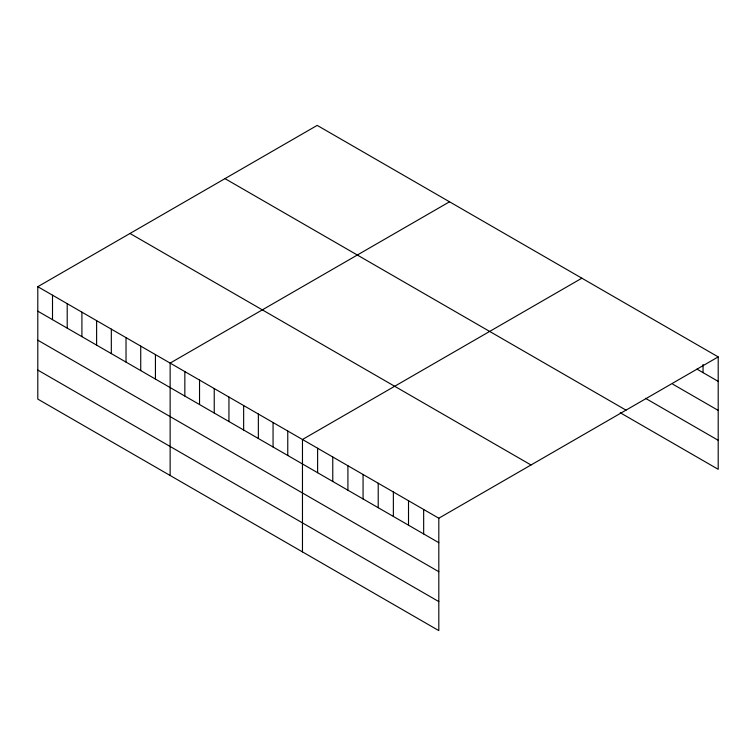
<?xml version="1.0" encoding="UTF-8"?>
<svg xmlns="http://www.w3.org/2000/svg" width="756" height="756" viewBox="0 0 756 756"><rect width="100%" height="100%" fill="white"/><g stroke="black" fill="none" stroke-linecap="round" stroke-linejoin="round"><path stroke-width="1.13" d="M37.8 286.694L438.811 518.219L438.811 630.608L37.8 399.092L37.8 286.694L317.189 125.392L718.2 356.908L718.2 469.306L620.232 412.748M449.518 201.795L170.138 363.097L170.138 475.486M581.855 278.199L302.466 439.501L302.466 551.889M438.811 518.219L718.2 356.908M696.994 369.136L718.2 381.383M672.755 384.161L718.2 410.395M645.482 398.308L718.2 440.294M224.986 178.624L626.006 410.139M129.994 233.462L531.014 464.987M37.8 311.17L438.811 542.685M37.8 340.181L438.811 571.706M37.8 370.071L438.811 601.596M703.052 364.477L703.052 372.642M423.662 509.468L423.662 533.944M408.514 500.727L408.514 525.193M393.366 491.976L393.366 516.452M378.217 483.226L378.217 507.701M363.069 474.484L363.069 498.96M347.911 465.734L347.911 490.209M332.763 456.993L332.763 481.459M317.615 448.242L317.615 472.717M287.762 431.005L287.762 455.481M273.058 422.519L273.058 446.994M258.354 414.033L258.354 438.499M243.649 405.537L243.649 430.013M228.945 397.051L228.945 421.527M214.241 388.565L214.241 413.031M199.537 380.079L199.537 404.545M184.842 371.583L184.842 396.059M155.434 354.611L155.434 379.077M140.729 346.116L140.729 370.591M126.025 337.63L126.025 362.105M111.321 329.144L111.321 353.61M96.617 320.648L96.617 345.123M81.913 312.162L81.913 336.637M67.208 303.676L67.208 328.142M52.504 295.18L52.504 319.656"/></g></svg>
